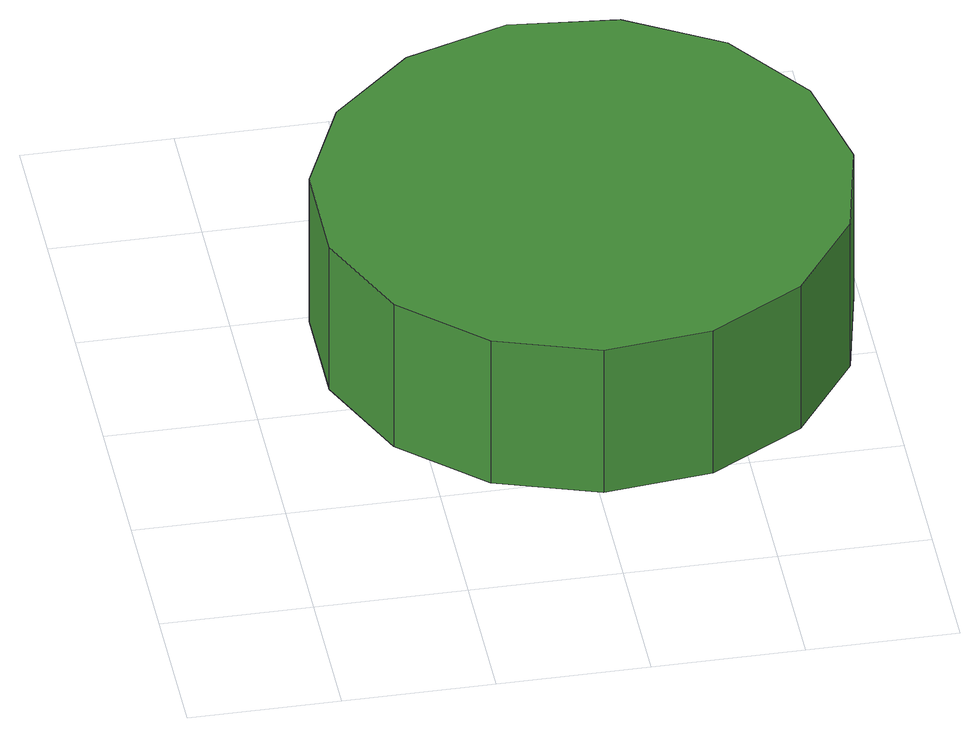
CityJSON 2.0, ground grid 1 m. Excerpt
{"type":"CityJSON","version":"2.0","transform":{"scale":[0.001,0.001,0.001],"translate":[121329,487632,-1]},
"CityObjects":{
"tree1":{"type":"SolitaryVegetationObject","attributes":{"function":"something"},"geometry":[{"type":"MultiSurface","lod":"1","boundaries":[[[0,1,2,3,4,5,6,7,8,9,10,11,12,13,14]],[[15,16,17,18,19,20,21,22,23,24,25,26,27,28,29]],[[0,29,28,1]],[[1,28,27,2]],[[2,27,26,3]],[[3,26,25,4]],[[4,25,24,5]],[[5,24,23,6]],[[6,23,22,7]],[[7,22,21,8]],[[8,21,20,9]],[[9,20,19,10]],[[10,19,18,11]],[[11,18,17,12]],[[12,17,16,13]],[[13,16,15,14]],[[14,15,29,0]]]}]}
},
"vertices":[
[3959,2595,1867],[3808,3305,1867],[3381,3893,1867],[2752,4256,1867],[2029,4332,1867],[1339,4107,1867],[799,3621,1867],[503,2958,1867],[503,2231,1867],[799,1568,1867],[1339,1082,1867],[2029,857,1867],[2752,933,1867],[3381,1296,1867],[3808,1884,1867],[3808,1884,731],[3381,1296,731],[2752,933,731],[2029,857,731],[1339,1082,731],[799,1568,731],[503,2231,731],[503,2958,731],[799,3621,731],[1339,4107,731],[2029,4332,731],[2752,4256,731],[3381,3893,731],[3808,3305,731],[3959,2595,731]
]}
